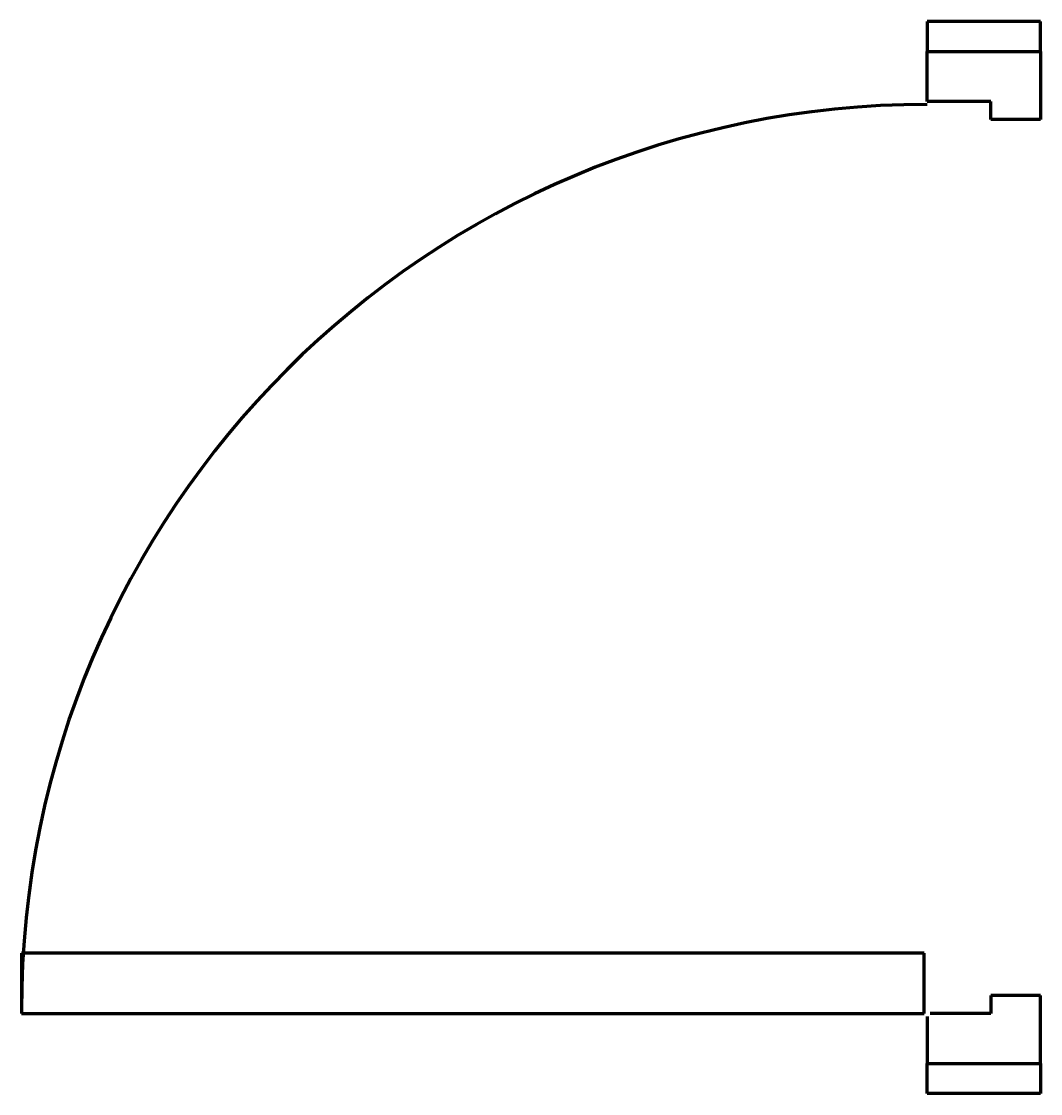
# Model space of a CAD drawing. Header units: centimetres. Extents: x -66 to 35, y -48 to 58.
import ezdxf

# ---------------------------------------------------------------- set-up
doc = ezdxf.new("R2010")
doc.units = ezdxf.units.CM
doc.layers.get('0').update_dxf_attribs({"linetype": 'CONTINUOUS', "lineweight": 0})

msp = doc.modelspace()

# ---------------------------------------------------------------- linework, layer by layer
at = {"color": 7, "linetype": 'CONTINUOUS', "lineweight": 70}
for p, q in [((35.26, 58.39), (24.01, 58.39)), ((24.01, 58.39), (24.01, 55.39)), ((35.26, 55.39), (35.26, 58.39)), ((24.01, 55.39), (35.26, 55.39)), ((24.01, 50.44), (24.01, 55.39)), ((24.01, 55.39), (35.26, 55.39)), ((35.26, 55.39), (35.26, 48.64)), ((30.31, 50.44), (24.01, 50.44)), ((30.31, 48.64), (30.31, 50.44)), ((35.26, 48.64), (30.31, 48.64)), ((23.71, -34.16), (-65.99, -34.16)), ((-65.99, -34.16), (-65.99, -40.16)), ((23.71, -40.16), (23.71, -34.16)), ((35.26, -38.36), (30.31, -38.36)), ((30.31, -38.36), (30.31, -40.16)), ((35.26, -45.11), (35.26, -38.36)), ((-65.99, -40.16), (23.71, -40.16)), ((24.01, -40.46), (24.01, -45.11)), ((30.31, -40.16), (24.31, -40.16)), ((24.01, -45.11), (35.26, -45.11)), ((24.01, -48.11), (24.01, -45.11)), ((24.01, -45.11), (35.26, -45.11)), ((35.26, -45.11), (35.26, -48.11)), ((35.26, -48.11), (24.01, -48.11))]:
    msp.add_line(p, q, dxfattribs=at)
msp.add_arc((24.01, -39.86), 90, 90, 180, dxfattribs=at)

doc.saveas('drawing.dxf')
